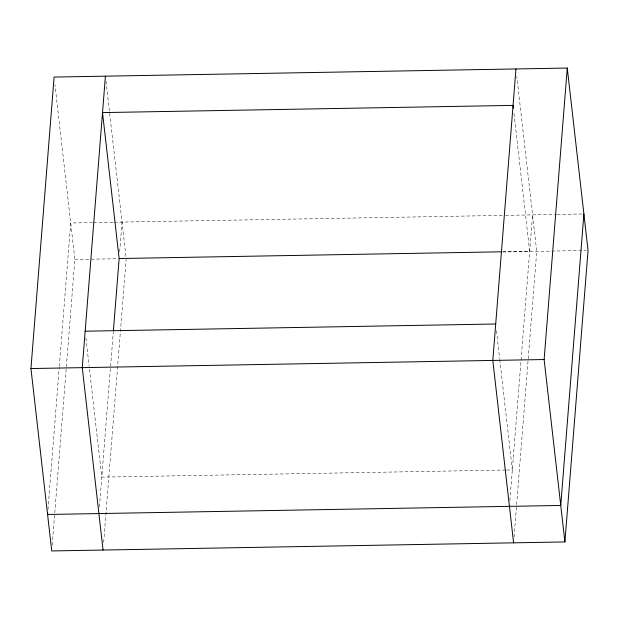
<?xml version="1.0" encoding="UTF-8"?>
<svg xmlns="http://www.w3.org/2000/svg" width="619" height="619" viewBox="0 0 619 619"><rect width="100%" height="100%" fill="white"/><g stroke="black" fill="none" stroke-linecap="round" stroke-linejoin="round"><path stroke-width="0.46" stroke-dasharray="3.1 2.32" d="M47.957 509.654L59.262 367.284M59.339 366.324L70.713 222.987L92.571 222.608M52.189 545.177L74.876 259.469L54.967 84.749M99.427 506.853L113.331 331.714M119.676 251.809L122.036 222.089M103.659 542.352L126.114 259.531M509.894 500.601L532.572 214.878M514.049 537.068L536.735 251.36L516.826 76.632M93.523 222.585L113.478 222.236M114.43 222.221L504.562 215.373M505.53 215.35L556.334 214.46M557.286 214.445L583.895 213.981M502.636 251.786L529.686 251.314L513.824 112.109M74.876 259.469L117.641 258.719M502.922 251.956L586.147 250.494M505.568 470.038L101.787 477.133L89.206 366.727M506.535 470.022L512.331 469.922L499.75 359.515M496.469 330.716L499.641 358.556M105.957 80.965L125.974 256.645M85.925 337.928L89.097 365.767"/><path stroke-width="0.93" d="M30.95 368.545L54.093 77.066L567.267 68.051L588.05 250.455L564.907 541.935L51.733 550.949L30.95 368.545L544.124 359.531L567.267 68.051M47.725 512.54L47.578 514.466L560.752 505.452L583.895 213.981M105.408 76.16L82.265 367.64L103.048 550.043M113.409 330.747L119.142 258.525L102.514 112.596L513.058 105.392L513.383 108.271M515.952 68.957L492.809 360.428L513.592 542.84M119.142 258.525L501.669 251.801M85.159 331.204L495.703 324M544.124 359.531L564.907 541.935"/></g></svg>
